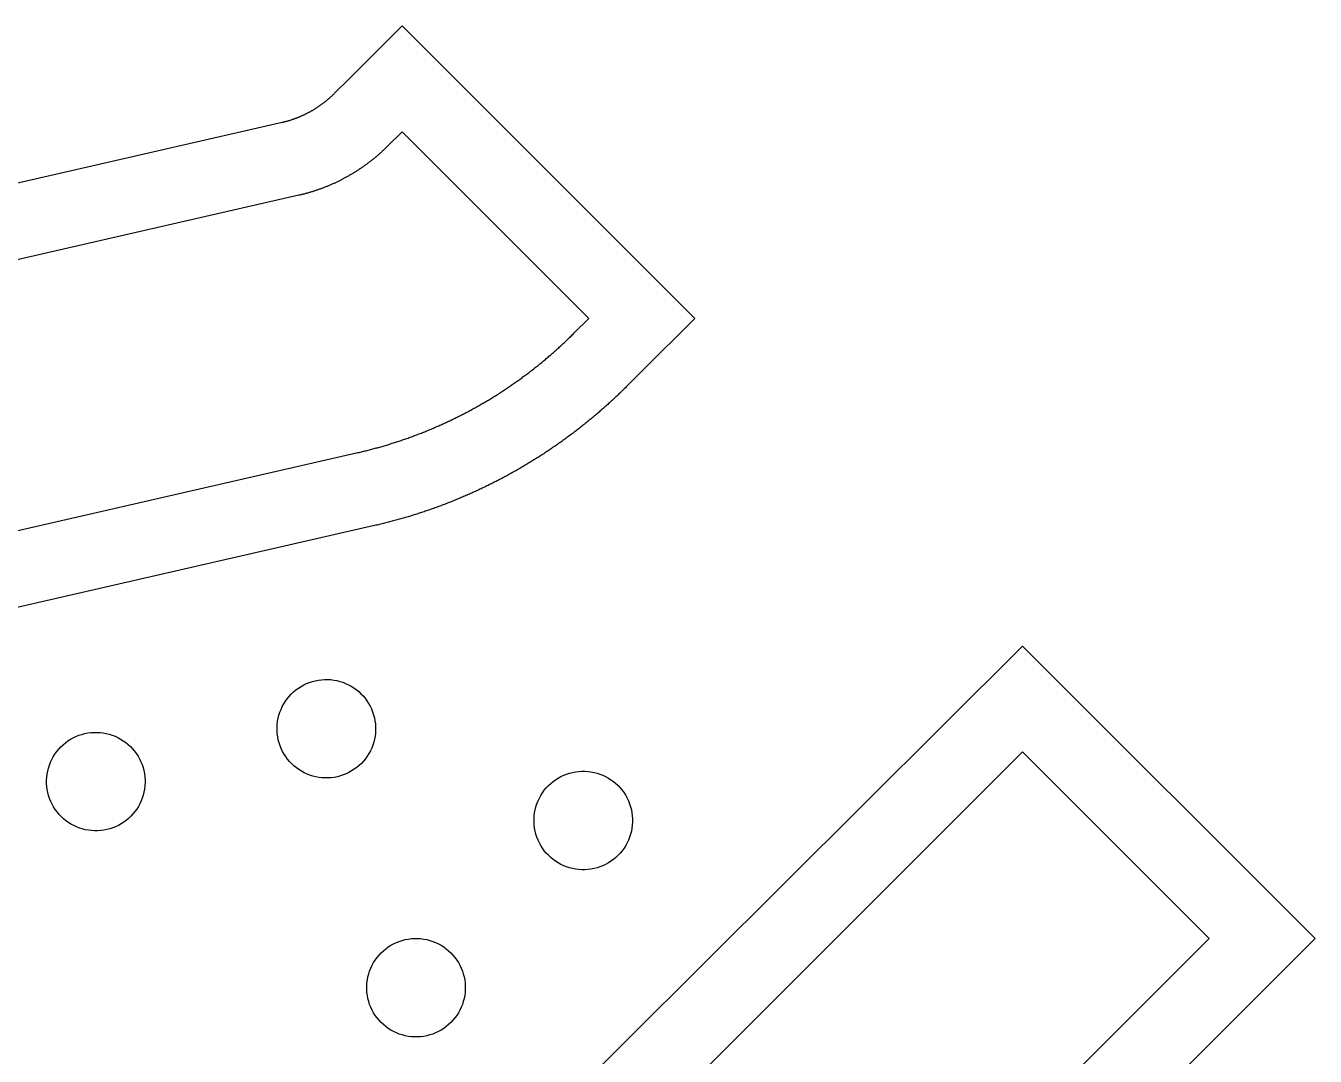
# Model space of a CAD drawing. Extents: x -16500 to 16500, y -16500 to 16500.
# Drawn here: x -5453 to -2181, y -3222 to -607 of the extents above; entities that cross this region are included whole.
import ezdxf

# ---------------------------------------------------------------- set-up
doc = ezdxf.new("R2010")
doc.units = 0
doc.header["$MEASUREMENT"] = 0
doc.layers.add('Top', color=1, linetype='Continuous')
doc.layers.add('Via', color=100, linetype='Continuous')

msp = doc.modelspace()

# ---------------------------------------------------------------- linework, layer by layer
at = {"layer": 'Top'}
for points in [[(-7604.087, -1494.897), (-4802.223, -852.343), (-4800.781, -852.008), (-4799.341, -851.665), (-4797.902, -851.315), (-4796.465, -850.957), (-4795.031, -850.591), (-4793.598, -850.217), (-4792.167, -849.836), (-4790.738, -849.447), (-4789.312, -849.05), (-4787.887, -848.646), (-4786.465, -848.234), (-4785.045, -847.815), (-4783.628, -847.387), (-4782.212, -846.952), (-4780.799, -846.51), (-4779.389, -846.06), (-4777.98, -845.602), (-4776.575, -845.137), (-4775.172, -844.664), (-4773.771, -844.183), (-4772.373, -843.695), (-4770.978, -843.2), (-4769.585, -842.697), (-4768.195, -842.187), (-4766.808, -841.669), (-4765.424, -841.143), (-4764.042, -840.61), (-4762.664, -840.07), (-4761.288, -839.523), (-4759.915, -838.967), (-4758.546, -838.405), (-4757.179, -837.835), (-4755.815, -837.258), (-4754.455, -836.673), (-4753.098, -836.082), (-4751.744, -835.483), (-4750.393, -834.876), (-4749.045, -834.262), (-4747.701, -833.642), (-4746.36, -833.013), (-4745.023, -832.378), (-4743.689, -831.735), (-4742.358, -831.086), (-4741.031, -830.429), (-4739.708, -829.765), (-4738.388, -829.094), (-4737.072, -828.415), (-4735.759, -827.73), (-4734.451, -827.038), (-4733.146, -826.338), (-4731.844, -825.632), (-4730.547, -824.919), (-4729.253, -824.198), (-4727.963, -823.471), (-4726.678, -822.737), (-4725.396, -821.995), (-4724.118, -821.247), (-4722.844, -820.492), (-4721.575, -819.731), (-4720.309, -818.962), (-4719.048, -818.187), (-4717.79, -817.404), (-4716.537, -816.615), (-4715.289, -815.82), (-4714.044, -815.017), (-4712.804, -814.208), (-4711.569, -813.392), (-4710.337, -812.57), (-4709.11, -811.741), (-4707.888, -810.905), (-4706.67, -810.063), (-4705.457, -809.214), (-4704.248, -808.359), (-4703.044, -807.498), (-4701.845, -806.629), (-4700.65, -805.755), (-4699.46, -804.874), (-4698.275, -803.986), (-4697.094, -803.092), (-4695.919, -802.192), (-4694.748, -801.286), (-4693.582, -800.373), (-4692.421, -799.454), (-4691.265, -798.528), (-4690.114, -797.597), (-4688.968, -796.659), (-4687.828, -795.715), (-4686.692, -794.765), (-4685.561, -793.809), (-4684.436, -792.847), (-4683.315, -791.879), (-4682.2, -790.905), (-4681.091, -789.925), (-4679.986, -788.938), (-4678.887, -787.946), (-4677.793, -786.948), (-4676.705, -785.944), (-4675.622, -784.935), (-4674.544, -783.919), (-4673.472, -782.898), (-4672.406, -781.871), (-4671.345, -780.838), (-4670.289, -779.799), (-4669.239, -778.755), (-4632.248, -741.764), (-4632.248, -741.763), (-4497.898, -607.413), (-3755.436, -1349.875), (-3889.432, -1483.872), (-3889.432, -1483.872), (-3926.777, -1521.217), (-3929.081, -1523.516), (-3931.391, -1525.808), (-3933.706, -1528.095), (-3936.027, -1530.376), (-3938.353, -1532.652), (-3940.685, -1534.922), (-3943.022, -1537.186), (-3945.365, -1539.444), (-3947.714, -1541.696), (-3950.068, -1543.943), (-3952.428, -1546.184), (-3954.793, -1548.419), (-3957.163, -1550.649), (-3959.54, -1552.872), (-3961.921, -1555.09), (-3964.308, -1557.302), (-3966.7, -1559.507), (-3969.098, -1561.708), (-3971.501, -1563.902), (-3973.91, -1566.09), (-3976.324, -1568.272), (-3978.743, -1570.449), (-3981.168, -1572.619), (-3983.598, -1574.784), (-3986.033, -1576.942), (-3988.474, -1579.095), (-3990.919, -1581.241), (-3993.371, -1583.382), (-3995.827, -1585.516), (-3998.288, -1587.645), (-4000.755, -1589.767), (-4003.227, -1591.883), (-4005.705, -1593.994), (-4008.187, -1596.098), (-4010.674, -1598.196), (-4013.167, -1600.288), (-4015.665, -1602.374), (-4018.168, -1604.453), (-4020.676, -1606.527), (-4023.189, -1608.594), (-4025.707, -1610.655), (-4028.23, -1612.71), (-4030.759, -1614.759), (-4033.292, -1616.802), (-4035.83, -1618.838), (-4038.374, -1620.868), (-4040.922, -1622.892), (-4043.475, -1624.91), (-4046.033, -1626.921), (-4048.596, -1628.926), (-4051.165, -1630.925), (-4053.737, -1632.917), (-4056.315, -1634.903), (-4058.898, -1636.883), (-4061.486, -1638.856), (-4064.078, -1640.823), (-4066.675, -1642.784), (-4069.277, -1644.738), (-4071.884, -1646.686), (-4074.496, -1648.628), (-4077.112, -1650.563), (-4079.733, -1652.491), (-4082.359, -1654.413), (-4084.989, -1656.329), (-4087.625, -1658.238), (-4090.265, -1660.141), (-4092.909, -1662.037), (-4095.558, -1663.927), (-4098.212, -1665.81), (-4100.871, -1667.687), (-4103.534, -1669.557), (-4106.201, -1671.421), (-4108.874, -1673.278), (-4111.55, -1675.129), (-4114.232, -1676.973), (-4116.918, -1678.81), (-4119.608, -1680.641), (-4122.303, -1682.465), (-4125.002, -1684.283), (-4127.706, -1686.093), (-4130.414, -1687.898), (-4133.127, -1689.695), (-4135.844, -1691.486), (-4138.565, -1693.271), (-4141.291, -1695.048), (-4144.021, -1696.819), (-4146.756, -1698.583), (-4149.494, -1700.341), (-4152.238, -1702.091), (-4154.985, -1703.835), (-4157.737, -1705.572), (-4160.493, -1707.303), (-4163.253, -1709.026), (-4166.017, -1710.743), (-4168.786, -1712.453), (-4171.559, -1714.157), (-4174.336, -1715.853), (-4177.117, -1717.543), (-4179.902, -1719.226), (-4182.692, -1720.902), (-4185.485, -1722.571), (-4188.283, -1724.233), (-4191.084, -1725.888), (-4193.89, -1727.537), (-4196.7, -1729.178), (-4199.514, -1730.813), (-4202.332, -1732.441), (-4205.153, -1734.062), (-4207.979, -1735.676), (-4210.809, -1737.282), (-4213.643, -1738.882), (-4216.48, -1740.475), (-4219.322, -1742.062), (-4222.167, -1743.641), (-4225.016, -1745.213), (-4227.869, -1746.778), (-4230.726, -1748.336), (-4233.587, -1749.887), (-4236.452, -1751.431), (-4239.32, -1752.968), (-4242.192, -1754.498), (-4245.068, -1756.021), (-4247.948, -1757.537), (-4250.831, -1759.045), (-4253.718, -1760.547), (-4256.609, -1762.041), (-4259.503, -1763.529), (-4262.401, -1765.009), (-4265.303, -1766.482), (-4268.208, -1767.948), (-4271.117, -1769.407), (-4274.029, -1770.859), (-4276.945, -1772.304), (-4279.864, -1773.741), (-4282.787, -1775.172), (-4285.714, -1776.595), (-4288.644, -1778.011), (-4291.577, -1779.419), (-4294.514, -1780.821), (-4297.455, -1782.215), (-4300.398, -1783.602), (-4303.346, -1784.982), (-4306.296, -1786.355), (-4309.25, -1787.72), (-4312.207, -1789.078), (-4315.168, -1790.429), (-4318.132, -1791.772), (-4321.099, -1793.109), (-4324.069, -1794.438), (-4327.043, -1795.759), (-4330.02, -1797.074), (-4333, -1798.381), (-4335.984, -1799.68), (-4338.97, -1800.973), (-4341.96, -1802.258), (-4344.953, -1803.535), (-4347.949, -1804.806), (-4350.948, -1806.069), (-4353.95, -1807.324), (-4356.955, -1808.573), (-4359.964, -1809.813), (-4362.975, -1811.047), (-4365.989, -1812.273), (-4369.007, -1813.492), (-4372.027, -1814.703), (-4375.05, -1815.907), (-4378.077, -1817.103), (-4381.106, -1818.292), (-4384.138, -1819.474), (-4387.173, -1820.648), (-4390.211, -1821.814), (-4393.252, -1822.973), (-4396.295, -1824.125), (-4399.342, -1825.269), (-4402.391, -1826.406), (-4405.443, -1827.535), (-4408.498, -1828.657), (-4411.555, -1829.771), (-4414.615, -1830.878), (-4417.678, -1831.977), (-4420.744, -1833.068), (-4423.812, -1834.153), (-4426.883, -1835.229), (-4429.957, -1836.298), (-4433.033, -1837.36), (-4436.112, -1838.414), (-4439.193, -1839.46), (-4442.277, -1840.499), (-4445.363, -1841.53), (-4448.452, -1842.554), (-4451.544, -1843.57), (-4454.638, -1844.578), (-4457.734, -1845.579), (-4460.833, -1846.572), (-4463.935, -1847.558), (-4467.038, -1848.536), (-4470.144, -1849.506), (-4473.253, -1850.469), (-4476.364, -1851.424), (-4479.477, -1852.371), (-4482.593, -1853.311), (-4485.71, -1854.243), (-4488.831, -1855.168), (-4491.953, -1856.085), (-4495.077, -1856.994), (-4498.204, -1857.895), (-4501.333, -1858.789), (-4504.465, -1859.675), (-4507.598, -1860.554), (-4510.733, -1861.424), (-4513.871, -1862.287), (-4517.011, -1863.143), (-4520.153, -1863.99), (-4523.297, -1864.83), (-4526.443, -1865.662), (-4529.591, -1866.487), (-4532.741, -1867.303), (-4535.893, -1868.112), (-4539.047, -1868.913), (-4542.203, -1869.707), (-4545.361, -1870.493), (-4548.52, -1871.271), (-4551.682, -1872.041), (-4554.846, -1872.803), (-4558.011, -1873.558), (-4561.179, -1874.305), (-4564.348, -1875.044), (-4567.519, -1875.775), (-7369.382, -2518.329)], [(-7411.853, -2333.137), (-4609.989, -1690.583), (-4607.054, -1689.905), (-4604.121, -1689.22), (-4601.189, -1688.528), (-4598.26, -1687.827), (-4595.332, -1687.119), (-4592.406, -1686.403), (-4589.483, -1685.679), (-4586.561, -1684.947), (-4583.641, -1684.208), (-4580.723, -1683.461), (-4577.807, -1682.706), (-4574.893, -1681.943), (-4571.981, -1681.173), (-4569.071, -1680.395), (-4566.163, -1679.609), (-4563.257, -1678.816), (-4560.354, -1678.015), (-4557.452, -1677.206), (-4554.553, -1676.389), (-4551.656, -1675.565), (-4548.761, -1674.733), (-4545.868, -1673.893), (-4542.977, -1673.046), (-4540.089, -1672.191), (-4537.203, -1671.328), (-4534.319, -1670.458), (-4531.438, -1669.58), (-4528.559, -1668.695), (-4525.682, -1667.801), (-4522.808, -1666.901), (-4519.936, -1665.992), (-4517.067, -1665.076), (-4514.2, -1664.152), (-4511.335, -1663.221), (-4508.473, -1662.282), (-4505.614, -1661.336), (-4502.757, -1660.381), (-4499.902, -1659.42), (-4497.05, -1658.451), (-4494.201, -1657.474), (-4491.354, -1656.489), (-4488.51, -1655.498), (-4485.668, -1654.498), (-4482.83, -1653.491), (-4479.994, -1652.477), (-4477.16, -1651.454), (-4474.329, -1650.425), (-4471.501, -1649.388), (-4468.676, -1648.343), (-4465.854, -1647.291), (-4463.034, -1646.232), (-4460.217, -1645.165), (-4457.403, -1644.09), (-4454.592, -1643.008), (-4451.784, -1641.919), (-4448.979, -1640.822), (-4446.176, -1639.718), (-4443.377, -1638.606), (-4440.58, -1637.487), (-4437.787, -1636.36), (-4434.996, -1635.226), (-4432.209, -1634.085), (-4429.424, -1632.936), (-4426.643, -1631.78), (-4423.865, -1630.616), (-4421.089, -1629.445), (-4418.317, -1628.267), (-4415.548, -1627.081), (-4412.783, -1625.888), (-4410.02, -1624.688), (-4407.26, -1623.48), (-4404.504, -1622.265), (-4401.751, -1621.043), (-4399.001, -1619.813), (-4396.255, -1618.577), (-4393.512, -1617.332), (-4390.772, -1616.081), (-4388.035, -1614.822), (-4385.302, -1613.556), (-4382.572, -1612.283), (-4379.846, -1611.003), (-4377.123, -1609.715), (-4374.403, -1608.42), (-4371.687, -1607.118), (-4368.975, -1605.809), (-4366.265, -1604.492), (-4363.56, -1603.168), (-4360.857, -1601.837), (-4358.159, -1600.499), (-4355.464, -1599.154), (-4352.772, -1597.802), (-4350.084, -1596.442), (-4347.4, -1595.076), (-4344.72, -1593.702), (-4342.043, -1592.321), (-4339.369, -1590.933), (-4336.7, -1589.538), (-4334.034, -1588.136), (-4331.372, -1586.727), (-4328.713, -1585.311), (-4326.058, -1583.887), (-4323.408, -1582.457), (-4320.761, -1581.02), (-4318.117, -1579.575), (-4315.478, -1578.124), (-4312.842, -1576.666), (-4310.211, -1575.2), (-4307.583, -1573.728), (-4304.959, -1572.249), (-4302.339, -1570.762), (-4299.723, -1569.269), (-4297.111, -1567.769), (-4294.503, -1566.262), (-4291.899, -1564.748), (-4289.299, -1563.227), (-4286.703, -1561.699), (-4284.112, -1560.164), (-4281.524, -1558.623), (-4278.94, -1557.074), (-4276.361, -1555.519), (-4273.785, -1553.957), (-4271.214, -1552.388), (-4268.647, -1550.812), (-4266.084, -1549.23), (-4263.525, -1547.64), (-4260.971, -1546.044), (-4258.421, -1544.441), (-4255.875, -1542.832), (-4253.333, -1541.215), (-4250.796, -1539.592), (-4248.263, -1537.962), (-4245.734, -1536.325), (-4243.209, -1534.682), (-4240.689, -1533.032), (-4238.174, -1531.375), (-4235.663, -1529.712), (-4233.156, -1528.042), (-4230.654, -1526.365), (-4228.156, -1524.682), (-4225.662, -1522.992), (-4223.173, -1521.295), (-4220.689, -1519.592), (-4218.209, -1517.882), (-4215.734, -1516.166), (-4213.263, -1514.443), (-4210.797, -1512.714), (-4208.335, -1510.978), (-4205.878, -1509.235), (-4203.426, -1507.486), (-4200.978, -1505.731), (-4198.535, -1503.969), (-4196.097, -1502.2), (-4193.663, -1500.425), (-4191.234, -1498.644), (-4188.81, -1496.856), (-4186.391, -1495.062), (-4183.976, -1493.261), (-4181.566, -1491.454), (-4179.161, -1489.641), (-4176.761, -1487.821), (-4174.366, -1485.995), (-4171.975, -1484.162), (-4169.589, -1482.323), (-4167.209, -1480.478), (-4164.833, -1478.627), (-4162.462, -1476.769), (-4160.096, -1474.905), (-4157.735, -1473.034), (-4155.379, -1471.158), (-4153.028, -1469.275), (-4150.681, -1467.386), (-4148.34, -1465.49), (-4146.004, -1463.589), (-4143.673, -1461.681), (-4141.347, -1459.767), (-4139.027, -1457.847), (-4136.711, -1455.921), (-4134.4, -1453.988), (-4132.095, -1452.05), (-4129.795, -1450.105), (-4127.499, -1448.154), (-4125.209, -1446.198), (-4122.925, -1444.235), (-4120.645, -1442.266), (-4118.371, -1440.291), (-4116.102, -1438.31), (-4113.838, -1436.323), (-4111.58, -1434.33), (-4109.326, -1432.331), (-4107.078, -1430.326), (-4104.836, -1428.315), (-4102.599, -1426.298), (-4100.367, -1424.275), (-4098.14, -1422.247), (-4095.919, -1420.212), (-4093.703, -1418.171), (-4091.493, -1416.125), (-4089.288, -1414.073), (-4087.089, -1412.015), (-4084.895, -1409.951), (-4082.707, -1407.881), (-4080.524, -1405.805), (-4078.346, -1403.724), (-4076.175, -1401.637), (-4074.008, -1399.544), (-4071.847, -1397.446), (-4069.692, -1395.341), (-4067.543, -1393.231), (-4065.399, -1391.116), (-4063.26, -1388.994), (-4061.128, -1386.867), (-4024.136, -1349.876), (-4497.898, -876.114), (-4534.889, -913.106), (-4536.256, -914.467), (-4537.628, -915.822), (-4539.006, -917.172), (-4540.39, -918.515), (-4541.779, -919.854), (-4543.173, -921.186), (-4544.573, -922.513), (-4545.979, -923.833), (-4547.39, -925.148), (-4548.806, -926.457), (-4550.228, -927.76), (-4551.656, -929.058), (-4553.088, -930.349), (-4554.526, -931.634), (-4555.97, -932.914), (-4557.418, -934.187), (-4558.872, -935.455), (-4560.332, -936.716), (-4561.796, -937.971), (-4563.266, -939.22), (-4564.74, -940.464), (-4566.22, -941.7), (-4567.705, -942.931), (-4569.195, -944.156), (-4570.69, -945.374), (-4572.191, -946.587), (-4573.696, -947.793), (-4575.206, -948.992), (-4576.721, -950.186), (-4578.241, -951.373), (-4579.766, -952.554), (-4581.296, -953.728), (-4582.831, -954.897), (-4584.371, -956.058), (-4585.915, -957.214), (-4587.464, -958.363), (-4589.018, -959.505), (-4590.577, -960.641), (-4592.14, -961.771), (-4593.708, -962.894), (-4595.281, -964.011), (-4596.858, -965.121), (-4598.44, -966.224), (-4600.027, -967.321), (-4601.618, -968.412), (-4603.213, -969.495), (-4604.813, -970.573), (-4606.418, -971.643), (-4608.026, -972.707), (-4609.64, -973.764), (-4611.257, -974.814), (-4612.879, -975.858), (-4614.506, -976.895), (-4616.136, -977.925), (-4617.771, -978.949), (-4619.41, -979.965), (-4621.053, -980.975), (-4622.701, -981.978), (-4624.352, -982.975), (-4626.008, -983.964), (-4627.668, -984.946), (-4629.332, -985.922), (-4631, -986.891), (-4632.671, -987.852), (-4634.347, -988.807), (-4636.027, -989.755), (-4637.711, -990.696), (-4639.399, -991.63), (-4641.09, -992.556), (-4642.785, -993.476), (-4644.484, -994.389), (-4646.187, -995.295), (-4647.894, -996.193), (-4649.604, -997.085), (-4651.318, -997.969), (-4653.036, -998.847), (-4654.757, -999.717), (-4656.482, -1000.58), (-4658.211, -1001.436), (-4659.943, -1002.285), (-4661.678, -1003.126), (-4663.417, -1003.961), (-4665.159, -1004.788), (-4666.905, -1005.608), (-4668.655, -1006.42), (-4670.407, -1007.226), (-4672.163, -1008.024), (-4673.922, -1008.814), (-4675.685, -1009.598), (-4677.45, -1010.374), (-4679.219, -1011.143), (-4680.991, -1011.905), (-4682.767, -1012.659), (-4684.545, -1013.405), (-4686.326, -1014.145), (-4688.111, -1014.877), (-4689.898, -1015.601), (-4691.689, -1016.319), (-4693.482, -1017.028), (-4695.279, -1017.731), (-4697.078, -1018.425), (-4698.88, -1019.113), (-4700.685, -1019.793), (-4702.493, -1020.465), (-4704.303, -1021.13), (-4706.117, -1021.787), (-4707.933, -1022.437), (-4709.751, -1023.08), (-4711.573, -1023.714), (-4713.396, -1024.342), (-4715.223, -1024.961), (-4717.052, -1025.573), (-4718.884, -1026.178), (-4720.718, -1026.775), (-4722.554, -1027.364), (-4724.393, -1027.945), (-4726.235, -1028.519), (-4728.078, -1029.086), (-4729.925, -1029.644), (-4731.773, -1030.195), (-4733.624, -1030.739), (-4735.476, -1031.274), (-4737.332, -1031.802), (-4739.189, -1032.323), (-4741.048, -1032.835), (-4742.91, -1033.34), (-4744.773, -1033.837), (-4746.639, -1034.327), (-4748.507, -1034.808), (-4750.376, -1035.282), (-4752.248, -1035.748), (-4754.121, -1036.207), (-4755.997, -1036.657), (-4757.874, -1037.1), (-4759.753, -1037.535), (-7561.617, -1680.089)]]:
    msp.add_lwpolyline(points, dxfattribs=at)
for points in [[(-7761.533, -6999.65), (-2923.887, -2181.424), (-2181.424, -2923.887), (-7019.069, -7761.531), (-6660.703, -8626.703), (-7236.531, -10016.875), (-8626.703, -10592.703), (-10016.875, -10016.875), (-10592.703, -8626.703), (-10016.875, -7236.531), (-8626.703, -6660.703)], [(-7473.412, -6999.65), (-6999.65, -7473.412), (-6488.412, -6962.174), (-6488.412, -6962.174), (-2450.125, -2923.887), (-2923.887, -2450.125), (-6962.174, -6488.412), (-6962.174, -6488.412)]]:
    msp.add_lwpolyline(points, close=True, dxfattribs=at)
at = {"layer": 'Via'}
for points in [[(-4693.274, -2516.161), (-4701.114, -2515.711), (-4708.91, -2514.77), (-4716.631, -2513.341), (-4724.248, -2511.43), (-4731.73, -2509.045), (-4739.047, -2506.194), (-4746.17, -2502.89), (-4753.073, -2499.145), (-4759.726, -2494.974), (-4766.104, -2490.393), (-4772.182, -2485.421), (-4777.936, -2480.077), (-4783.343, -2474.383), (-4788.382, -2468.36), (-4793.033, -2462.032), (-4797.277, -2455.425), (-4801.098, -2448.565), (-4804.48, -2441.478), (-4807.411, -2434.193), (-4809.879, -2426.738), (-4811.874, -2419.143), (-4813.388, -2411.438), (-4814.415, -2403.653), (-4814.951, -2395.818), (-4814.995, -2387.966), (-4814.545, -2380.126), (-4813.604, -2372.33), (-4812.175, -2364.608), (-4810.264, -2356.991), (-4807.879, -2349.51), (-4805.028, -2342.193), (-4801.724, -2335.069), (-4797.979, -2328.167), (-4793.808, -2321.514), (-4789.227, -2315.135), (-4784.255, -2309.057), (-4778.911, -2303.303), (-4773.217, -2297.896), (-4767.194, -2292.857), (-4760.866, -2288.207), (-4754.259, -2283.963), (-4747.399, -2280.142), (-4740.312, -2276.759), (-4733.027, -2273.828), (-4725.572, -2271.36), (-4717.977, -2269.365), (-4710.272, -2267.851), (-4702.486, -2266.824), (-4694.652, -2266.288), (-4686.799, -2266.245), (-4678.96, -2266.695), (-4671.164, -2267.636), (-4663.442, -2269.065), (-4655.825, -2270.976), (-4648.344, -2273.361), (-4641.027, -2276.211), (-4633.903, -2279.516), (-4627.001, -2283.261), (-4620.348, -2287.432), (-4613.969, -2292.012), (-4607.891, -2296.984), (-4602.137, -2302.328), (-4596.73, -2308.023), (-4591.691, -2314.046), (-4587.041, -2320.373), (-4582.797, -2326.98), (-4578.976, -2333.841), (-4575.593, -2340.927), (-4572.662, -2348.213), (-4570.194, -2355.667), (-4568.199, -2363.263), (-4566.685, -2370.968), (-4565.658, -2378.753), (-4565.122, -2386.587), (-4565.079, -2394.44), (-4565.528, -2402.28), (-4566.47, -2410.076), (-4567.899, -2417.798), (-4569.809, -2425.414), (-4572.195, -2432.896), (-4575.045, -2440.213), (-4578.35, -2447.337), (-4582.095, -2454.239), (-4586.266, -2460.892), (-4590.846, -2467.27), (-4595.818, -2473.348), (-4601.162, -2479.102), (-4606.857, -2484.509), (-4612.88, -2489.548), (-4619.207, -2494.199), (-4625.814, -2498.443), (-4632.674, -2502.264), (-4639.761, -2505.647), (-4647.046, -2508.578), (-4654.501, -2511.045), (-4662.096, -2513.04), (-4669.802, -2514.554), (-4677.587, -2515.581), (-4685.421, -2516.118)], [(-5278.092, -2650.278), (-5285.932, -2649.828), (-5293.728, -2648.887), (-5301.449, -2647.458), (-5309.066, -2645.547), (-5316.548, -2643.162), (-5323.865, -2640.311), (-5330.988, -2637.007), (-5337.891, -2633.262), (-5344.544, -2629.091), (-5350.922, -2624.51), (-5357, -2619.538), (-5362.754, -2614.194), (-5368.161, -2608.5), (-5373.2, -2602.477), (-5377.851, -2596.149), (-5382.095, -2589.542), (-5385.916, -2582.682), (-5389.298, -2575.595), (-5392.229, -2568.31), (-5394.697, -2560.855), (-5396.692, -2553.26), (-5398.206, -2545.555), (-5399.233, -2537.77), (-5399.769, -2529.935), (-5399.813, -2522.083), (-5399.363, -2514.243), (-5398.422, -2506.447), (-5396.993, -2498.725), (-5395.082, -2491.108), (-5392.697, -2483.627), (-5389.846, -2476.31), (-5386.542, -2469.186), (-5382.797, -2462.284), (-5378.626, -2455.631), (-5374.045, -2449.252), (-5369.073, -2443.174), (-5363.729, -2437.42), (-5358.035, -2432.013), (-5352.012, -2426.974), (-5345.684, -2422.324), (-5339.077, -2418.08), (-5332.217, -2414.259), (-5325.13, -2410.876), (-5317.845, -2407.945), (-5310.39, -2405.477), (-5302.795, -2403.482), (-5295.09, -2401.968), (-5287.304, -2400.941), (-5279.47, -2400.405), (-5271.617, -2400.362), (-5263.778, -2400.812), (-5255.982, -2401.753), (-5248.26, -2403.182), (-5240.643, -2405.093), (-5233.162, -2407.478), (-5225.845, -2410.328), (-5218.721, -2413.633), (-5211.819, -2417.378), (-5205.166, -2421.549), (-5198.787, -2426.129), (-5192.709, -2431.101), (-5186.955, -2436.445), (-5181.548, -2442.14), (-5176.509, -2448.163), (-5171.859, -2454.49), (-5167.615, -2461.097), (-5163.794, -2467.958), (-5160.411, -2475.044), (-5157.48, -2482.33), (-5155.012, -2489.784), (-5153.017, -2497.38), (-5151.503, -2505.085), (-5150.476, -2512.87), (-5149.94, -2520.704), (-5149.897, -2528.557), (-5150.346, -2536.397), (-5151.288, -2544.193), (-5152.717, -2551.915), (-5154.627, -2559.531), (-5157.013, -2567.013), (-5159.863, -2574.33), (-5163.168, -2581.454), (-5166.913, -2588.356), (-5171.084, -2595.009), (-5175.664, -2601.387), (-5180.636, -2607.465), (-5185.98, -2613.219), (-5191.675, -2618.626), (-5197.698, -2623.665), (-5204.025, -2628.316), (-5210.632, -2632.56), (-5217.492, -2636.381), (-5224.579, -2639.764), (-5231.864, -2642.695), (-5239.319, -2645.162), (-5246.914, -2647.157), (-5254.62, -2648.671), (-5262.405, -2649.698), (-5270.239, -2650.235)], [(-4042.213, -2749.012), (-4050.05, -2748.518), (-4057.841, -2747.534), (-4065.555, -2746.063), (-4073.161, -2744.11), (-4080.629, -2741.683), (-4087.93, -2738.793), (-4095.036, -2735.449), (-4101.917, -2731.666), (-4108.547, -2727.458), (-4114.9, -2722.843), (-4120.951, -2717.837), (-4126.675, -2712.462), (-4132.051, -2706.737), (-4137.056, -2700.687), (-4141.672, -2694.334), (-4145.88, -2687.703), (-4149.663, -2680.822), (-4153.006, -2673.717), (-4155.897, -2666.415), (-4158.323, -2658.947), (-4160.276, -2651.341), (-4161.748, -2643.628), (-4162.732, -2635.837), (-4163.225, -2628), (-4163.225, -2620.147), (-4162.732, -2612.31), (-4161.748, -2604.519), (-4160.276, -2596.805), (-4158.323, -2589.199), (-4155.897, -2581.731), (-4153.006, -2574.43), (-4149.663, -2567.324), (-4145.88, -2560.443), (-4141.672, -2553.813), (-4137.056, -2547.46), (-4132.051, -2541.409), (-4126.675, -2535.685), (-4120.951, -2530.309), (-4114.9, -2525.304), (-4108.547, -2520.688), (-4101.917, -2516.48), (-4095.036, -2512.697), (-4087.93, -2509.354), (-4080.629, -2506.463), (-4073.161, -2504.037), (-4065.555, -2502.084), (-4057.841, -2500.612), (-4050.05, -2499.628), (-4042.213, -2499.135), (-4034.36, -2499.135), (-4026.523, -2499.628), (-4018.732, -2500.612), (-4011.019, -2502.084), (-4003.413, -2504.037), (-3995.945, -2506.463), (-3988.643, -2509.354), (-3981.538, -2512.697), (-3974.657, -2516.48), (-3968.026, -2520.688), (-3961.673, -2525.304), (-3955.623, -2530.309), (-3949.898, -2535.685), (-3944.523, -2541.409), (-3939.517, -2547.46), (-3934.902, -2553.813), (-3930.694, -2560.443), (-3926.911, -2567.324), (-3923.567, -2574.43), (-3920.677, -2581.731), (-3918.25, -2589.199), (-3916.297, -2596.805), (-3914.826, -2604.519), (-3913.842, -2612.31), (-3913.348, -2620.147), (-3913.348, -2628), (-3913.842, -2635.837), (-3914.826, -2643.628), (-3916.297, -2651.341), (-3918.25, -2658.947), (-3920.677, -2666.415), (-3923.567, -2673.717), (-3926.911, -2680.822), (-3930.694, -2687.703), (-3934.902, -2694.334), (-3939.517, -2700.687), (-3944.523, -2706.737), (-3949.898, -2712.462), (-3955.623, -2717.837), (-3961.673, -2722.843), (-3968.026, -2727.458), (-3974.657, -2731.666), (-3981.538, -2735.449), (-3988.643, -2738.793), (-3995.945, -2741.683), (-4003.413, -2744.11), (-4011.019, -2746.063), (-4018.732, -2747.534), (-4026.523, -2748.518), (-4034.36, -2749.012)], [(-4466.478, -3173.277), (-4474.315, -3172.783), (-4482.106, -3171.799), (-4489.82, -3170.328), (-4497.426, -3168.375), (-4504.894, -3165.948), (-4512.195, -3163.058), (-4519.301, -3159.714), (-4526.182, -3155.931), (-4532.812, -3151.723), (-4539.165, -3147.108), (-4545.216, -3142.102), (-4550.94, -3136.727), (-4556.316, -3131.002), (-4561.321, -3124.952), (-4565.937, -3118.599), (-4570.145, -3111.968), (-4573.928, -3105.087), (-4577.271, -3097.982), (-4580.162, -3090.68), (-4582.588, -3083.212), (-4584.541, -3075.606), (-4586.013, -3067.893), (-4586.997, -3060.102), (-4587.49, -3052.265), (-4587.49, -3044.412), (-4586.997, -3036.575), (-4586.013, -3028.784), (-4584.541, -3021.07), (-4582.588, -3013.464), (-4580.162, -3005.996), (-4577.271, -2998.695), (-4573.928, -2991.589), (-4570.145, -2984.708), (-4565.937, -2978.078), (-4561.321, -2971.725), (-4556.316, -2965.674), (-4550.94, -2959.95), (-4545.216, -2954.574), (-4539.165, -2949.569), (-4532.812, -2944.953), (-4526.182, -2940.745), (-4519.301, -2936.962), (-4512.195, -2933.619), (-4504.894, -2930.728), (-4497.426, -2928.302), (-4489.82, -2926.349), (-4482.106, -2924.877), (-4474.315, -2923.893), (-4466.478, -2923.4), (-4458.625, -2923.4), (-4450.788, -2923.893), (-4442.997, -2924.877), (-4435.284, -2926.349), (-4427.678, -2928.302), (-4420.21, -2930.728), (-4412.908, -2933.619), (-4405.803, -2936.962), (-4398.922, -2940.745), (-4392.291, -2944.953), (-4385.938, -2949.569), (-4379.888, -2954.574), (-4374.163, -2959.95), (-4368.788, -2965.674), (-4363.782, -2971.725), (-4359.167, -2978.078), (-4354.959, -2984.708), (-4351.176, -2991.589), (-4347.832, -2998.695), (-4344.942, -3005.996), (-4342.515, -3013.464), (-4340.562, -3021.07), (-4339.091, -3028.784), (-4338.107, -3036.575), (-4337.613, -3044.412), (-4337.613, -3052.265), (-4338.107, -3060.102), (-4339.091, -3067.893), (-4340.562, -3075.606), (-4342.515, -3083.212), (-4344.942, -3090.68), (-4347.832, -3097.982), (-4351.176, -3105.087), (-4354.959, -3111.968), (-4359.167, -3118.599), (-4363.782, -3124.952), (-4368.788, -3131.002), (-4374.163, -3136.727), (-4379.888, -3142.102), (-4385.938, -3147.108), (-4392.291, -3151.723), (-4398.922, -3155.931), (-4405.803, -3159.714), (-4412.908, -3163.058), (-4420.21, -3165.948), (-4427.678, -3168.375), (-4435.284, -3170.328), (-4442.997, -3171.799), (-4450.788, -3172.783), (-4458.625, -3173.277)]]:
    msp.add_lwpolyline(points, close=True, dxfattribs=at)

doc.saveas('drawing.dxf')
